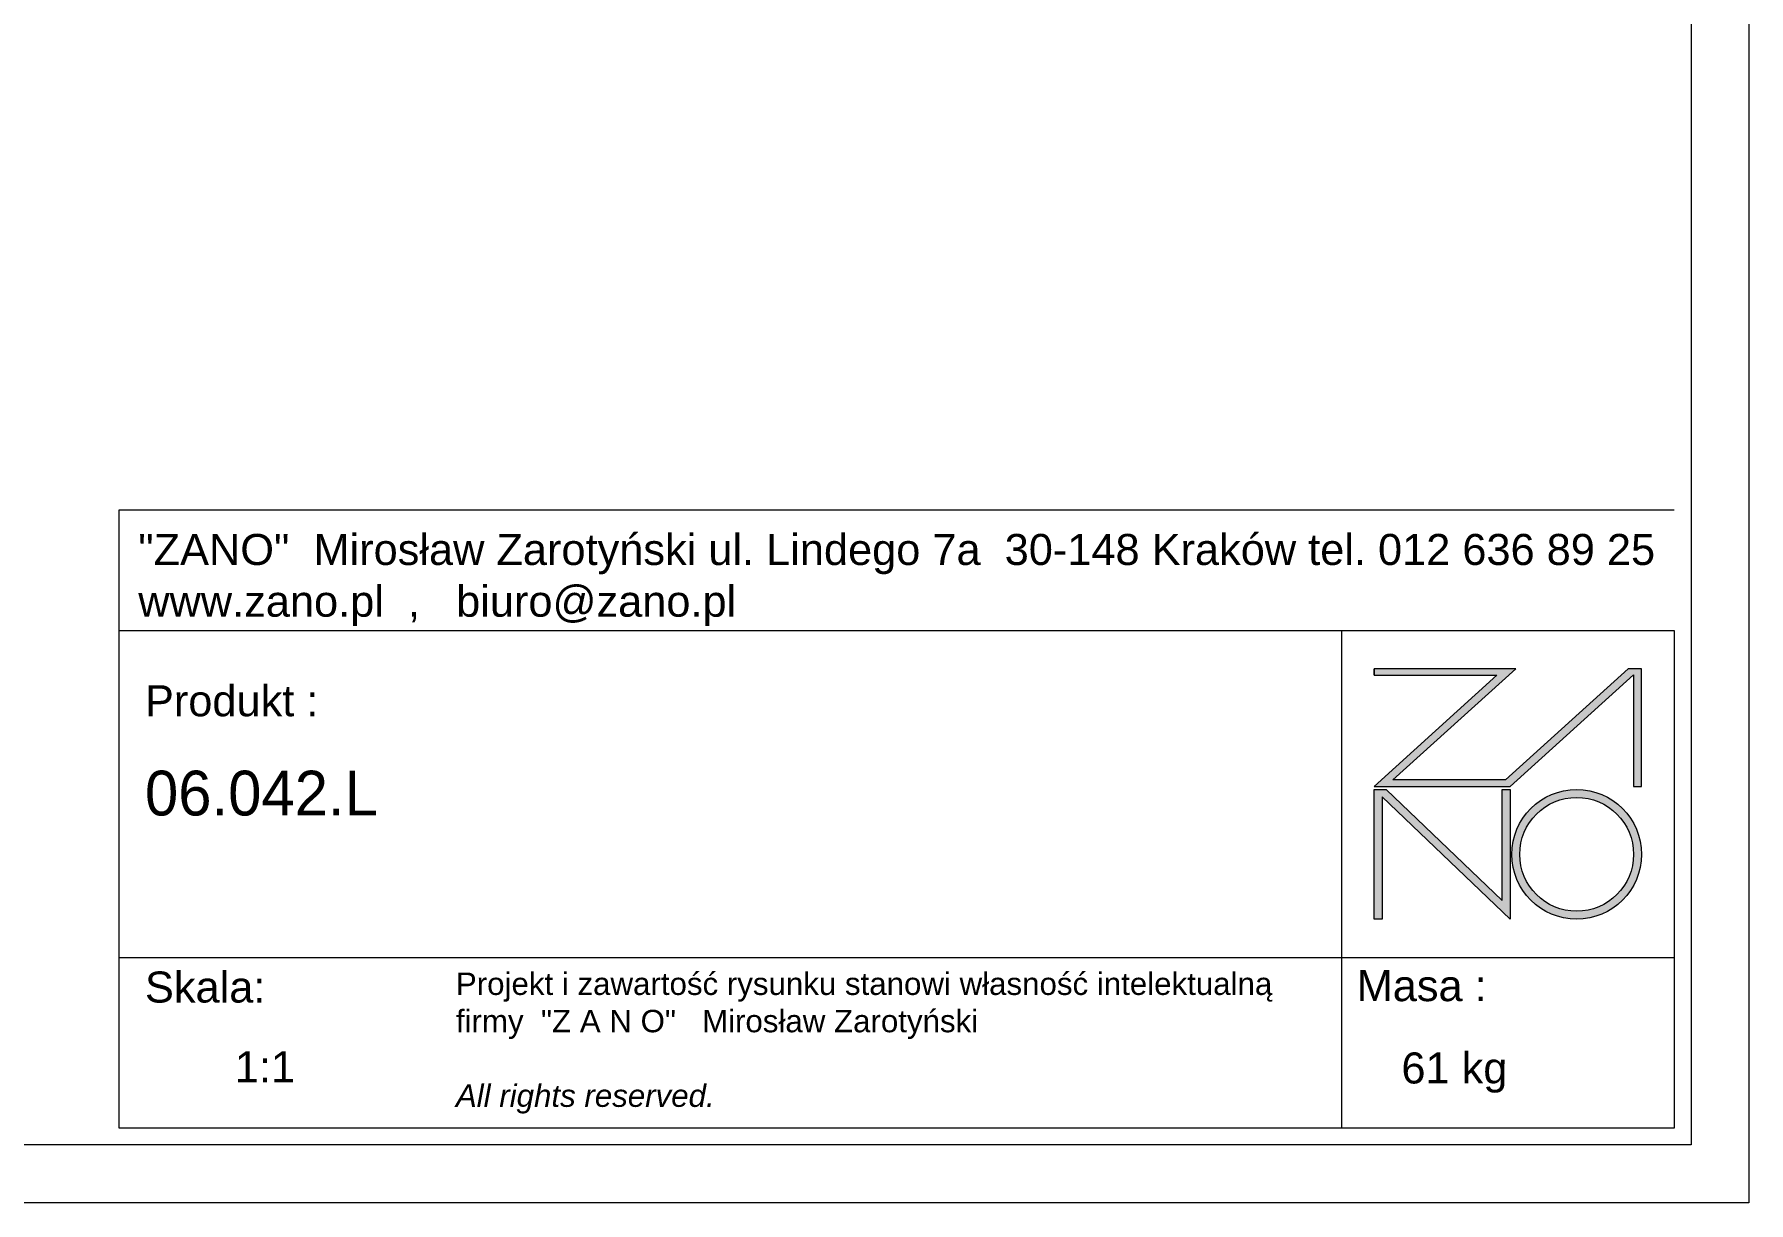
# Model space of a CAD drawing. Header units: inches. Extents: x 10 to 4608, y 10 to 3261.
# Drawn here: x 2309 to 4608, y 10 to 1577 of the extents above; entities that cross this region are included whole.
import ezdxf

# ---------------------------------------------------------------- set-up
doc = ezdxf.new("R2010")
doc.units = ezdxf.units.IN
doc.header["$MEASUREMENT"] = 0
doc.layers.add('tabelka', color=155, linetype='Continuous')
doc.styles.get("Standard").update_dxf_attribs({"font": 'arial.ttf'})

# ---------------------------------------------------------------- blocks, each defined once
blk = doc.blocks.new('zano')
at = {"layer": 'Defpoints', "lineweight": 5}
for points in [[(6270.2, 3716.2), (6270.2, 3707.4), (6434.8, 3707.4), (6270.2, 3558.4), (6452.4, 3558.4), (6617.9, 3708.2), (6617.9, 3558.4), (6628.6, 3558.4), (6628.6, 3716.2), (6610.7, 3716.2), (6446.1, 3567.2), (6295.4, 3567.2), (6459.9, 3716.2), (6270.2, 3716.2), (6270.2, 3707.4)], [(6270.2, 3554.4), (6286.2, 3554.4), (6441.7, 3405.6), (6441.7, 3554.4), (6452.4, 3554.4), (6452.4, 3380.5), (6281, 3544.6), (6281, 3380.5), (6270.2, 3380.5)]]:
    blk.add_hatch(color=251, dxfattribs=at).paths.add_polyline_path(points)
h = blk.add_hatch(color=251, dxfattribs=at)
h.paths.add_polyline_path([(6454.7, 3467.4, 1), (6628.6, 3467.4, 1)])
h.paths.add_polyline_path([(6617.9, 3467.4, -1), (6465.4, 3467.4, -1)], flags=16)
at = {"layer": 'Defpoints', "color": 251, "lineweight": 5}
blk.add_lwpolyline([(6434.8, 3707.4), (6270.2, 3558.4), (6452.4, 3558.4), (6617.9, 3708.2), (6617.9, 3558.4), (6628.6, 3558.4), (6628.6, 3716.2), (6610.7, 3716.2), (6446.1, 3567.2), (6295.4, 3567.2), (6459.9, 3716.2), (6270.2, 3716.2), (6270.2, 3707.4), (6432.1, 3707.4)], dxfattribs=at)
for points in [[(6270.2, 3716.2), (6270.2, 3707.4), (6434.8, 3707.4), (6270.2, 3558.4), (6452.4, 3558.4), (6617.9, 3708.2), (6617.9, 3558.4), (6628.6, 3558.4), (6628.6, 3716.2), (6610.7, 3716.2), (6446.1, 3567.2), (6295.4, 3567.2), (6459.9, 3716.2), (6270.2, 3716.2), (6270.2, 3707.4)], [(6270.2, 3554.4), (6286.2, 3554.4), (6441.7, 3405.6), (6441.7, 3554.4), (6452.4, 3554.4), (6452.4, 3380.5), (6281, 3544.6), (6281, 3380.5), (6270.2, 3380.5)]]:
    blk.add_lwpolyline(points, close=True, dxfattribs=at)
for radius in [87, 76.3]:
    blk.add_circle((6541.7, 3467.4), radius, dxfattribs=at)

msp = doc.modelspace()

# ---------------------------------------------------------------- linework, layer by layer
at = {"layer": 'tabelka', "lineweight": 5}
for p, q in [((2422.6, 939.2), (4507.6, 939.2)), ((2422.6, 939.2), (4507.6, 939.2)), ((2422.6, 777.4), (2422.6, 939.2)), ((4061.7, 777.4), (4061.7, 338.8)), ((2422.6, 338.8), (4507.6, 338.8)), ((4061.7, 338.8), (4061.7, 110.2))]:
    msp.add_line(p, q, dxfattribs=at)
for points in [[(10, 3261), (4607.6, 3261), (4607.6, 10.2), (10, 10.2)], [(87.4, 3183.6), (4530.2, 3183.6), (4530.2, 87.6), (87.4, 87.6)], [(2422.6, 777.4), (4507.6, 777.4), (4507.6, 110.2), (2422.6, 110.2)]]:
    msp.add_lwpolyline(points, close=True, dxfattribs=at)

# ---------------------------------------------------------------- block references
msp.add_blockref('zano', (-2164.8, -2990.2))

# ---------------------------------------------------------------- texts
at = {"layer": 'tabelka', "lineweight": 5, "attachment_point": 1}
for s, insert, char_height, width in [('{\\fArial|b0|i0|c238|p34;"ZANO"  Mirosław Zarotyński ul. Lindego 7a  30-148 Kraków tel. 012 636 89 25\\Pwww.zano.pl  ,   biuro@zano.pl}', (2448.2, 906.7), 41.595, 2040.38), ('{\\fArial|b0|i0|c238|p34;Produkt : }', (2457.2, 703.9), 41.595, 265.273), ('{\\fCentury Gothic|b0|i0|c238|p34;06.042.L}', (2457.2, 589.3), 60, 849.376), ('{\\fArial|b0|i0|c238|p34;Skala: }', (2457.2, 320.1), 41.595, 191.675), ('{\\fArial|b0|i0|c238|p34;Masa :}', (4081.9, 322), 41.595, 200.457), ('{\\fArial|b0|i0|c238|p34;1:1}', (2577.7, 213.3), 41.595, 42.482), ('{\\fArial|b0|i0|c238|p34;61 kg}', (4141.9, 211.6), 41.595, 290.547)]:
    msp.add_mtext(s, dxfattribs=dict(at, insert=insert, char_height=char_height, width=width))
at = {"layer": 'tabelka', "color": 1, "lineweight": 5, "insert": (2874.1, 318.7), "char_height": 30, "width": 1186.12, "attachment_point": 1}
msp.add_mtext('{\\fArial|b0|i0|c0|p34;Projekt i zawartość rysunku stanowi własność intelektualną firmy \\fArial|b0|i0|c238|p34; "Z A N O"   Mirosław Zarotyński\\fArial|b0|i1|c238|p34;\\P\\PAll rights reserved.}', dxfattribs=at)

doc.saveas('drawing.dxf')
